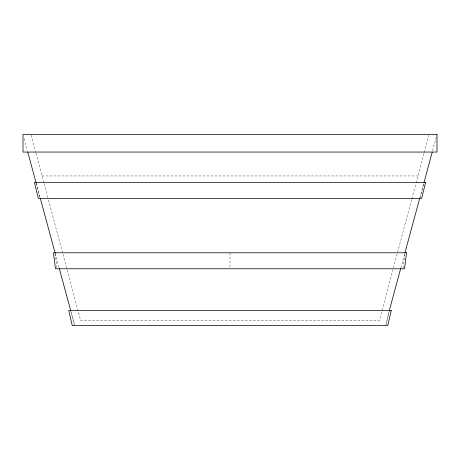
<?xml version="1.0" encoding="UTF-8"?>
<svg xmlns="http://www.w3.org/2000/svg" width="460" height="460" viewBox="0 0 460 460"><rect width="100%" height="100%" fill="white"/><g stroke="black" fill="none" stroke-linecap="round" stroke-linejoin="round"><path stroke-width="0.34" stroke-dasharray="2.3 1.72" d="M403.041 268.082L404.869 253.483M386.049 324.846L389.206 311.041L385.44 324.846M420.262 197.725L423.838 183.126M411.648 199.554L379.281 320.741L80.718 320.741L48.352 199.554M411.838 198.864L415.903 183.626M416.087 182.936L424.045 153.157M424.229 152.467L428.852 135.154M400.804 268.111L404.771 253.454M419.675 198.421L423.827 183.097M432.544 150.909L436.442 136.516M42.044 175.956L417.956 175.956M24.115 138.575L27.456 150.909M36.173 183.097L40.325 198.421M55.229 253.454L59.374 268.772M74.56 324.846L70.823 311.041L73.951 324.846M31.148 135.154L35.771 152.467M35.955 153.157L43.913 182.936M44.097 183.626L48.162 198.864M36.162 183.126L39.738 197.725M55.131 253.483L56.959 268.082M230 252.787L230 268.082"/><path stroke-width="0.69" d="M389.361 310.35L400.625 268.772M404.955 252.787L419.675 198.421M424.011 182.43L432.176 152.277M27.824 152.277L35.989 182.43M40.325 198.421L55.045 252.787M59.374 268.772L70.639 310.35M406.548 252.787L404.547 268.772L55.453 268.772L53.452 252.787L406.548 252.787M391.264 310.35L387.768 325.536L72.231 325.536L68.736 310.35L391.264 310.35M425.603 182.43L421.665 198.421L38.335 198.421L34.396 182.43L425.603 182.43M437 134.464L23 134.464L23 152.053L437 152.053L437 134.464"/></g></svg>
